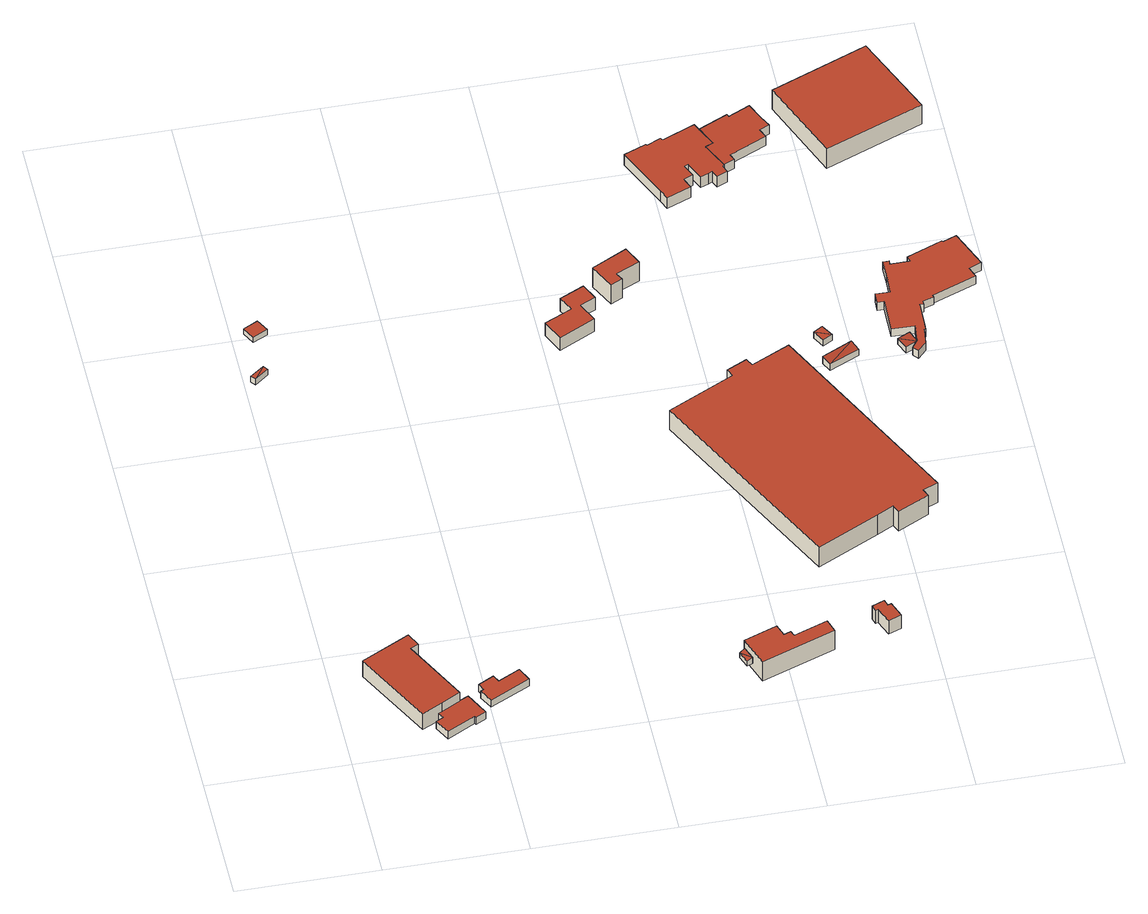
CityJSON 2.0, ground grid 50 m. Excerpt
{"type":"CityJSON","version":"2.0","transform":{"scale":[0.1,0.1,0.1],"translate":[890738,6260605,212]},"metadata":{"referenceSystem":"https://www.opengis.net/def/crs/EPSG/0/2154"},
"CityObjects":{
"building1":{"type":"Building","attributes":{"class":"Building"},"children":["building1-1"]},
"building1-1":{"type":"BuildingPart","parents":["building1"],"geometry":[{"type":"Solid","lod":"2.2","boundaries":[[[[0,1,2,3,4,5,6,7]],[[8,9,10,11,12,13,14,15]],[[15,14,6,7]],[[14,13,5,6]],[[13,12,4,5]],[[12,11,3,4]],[[11,10,2,3]],[[10,9,1,2]],[[9,8,0,1]],[[8,15,7,0]]]],"semantics":{"surfaces":[{"type":"GroundSurface"},{"type":"RoofSurface"},{"type":"WallSurface","on_footprint_edge":true}],"values":[[0,1,2,2,2,2,2,2,2,2]]}}]},
"building2":{"type":"Building","attributes":{"class":"Building"},"children":["building2-1"]},
"building2-1":{"type":"BuildingPart","parents":["building2"],"geometry":[{"type":"Solid","lod":"2.2","boundaries":[[[[16,17,18,19,20,21,22,23,24,25,26]],[[27,28,29,30,31,32,33,34,35,36,37]],[[37,36,25,26]],[[36,35,24,25]],[[35,34,23,24]],[[34,33,22,23]],[[33,32,21,22]],[[32,31,20,21]],[[31,30,19,20]],[[30,29,18,19]],[[29,28,17,18]],[[28,27,16,17]],[[27,37,26,16]]]],"semantics":{"surfaces":[{"type":"GroundSurface"},{"type":"RoofSurface"},{"type":"WallSurface","on_footprint_edge":true}],"values":[[0,1,2,2,2,2,2,2,2,2,2,2,2]]}}]},
"building3":{"type":"Building","attributes":{"class":"Building"},"children":["building3-1"]},
"building3-1":{"type":"BuildingPart","parents":["building3"],"geometry":[{"type":"Solid","lod":"2.2","boundaries":[[[[38,39,40]],[[41,40,39]],[[42,43,44,45]],[[41,39,44,45]],[[39,38,43,44]],[[38,40,42,43]],[[40,41,45,42]]]],"semantics":{"surfaces":[{"type":"RoofSurface","rf_azimuth":317.1,"rf_slope":0.675},{"type":"GroundSurface"},{"type":"WallSurface","on_footprint_edge":true}],"values":[[0,0,1,2,2,2,2]]}}]},
"building4":{"type":"Building","attributes":{"class":"Building"},"children":["building4-1"]},
"building4-1":{"type":"BuildingPart","parents":["building4"],"geometry":[{"type":"Solid","lod":"2.2","boundaries":[[[[46,47,48,49,50,51,52,53]],[[54,55,56,57,58,59,60,61]],[[61,60,52,53]],[[60,59,51,52]],[[59,58,50,51]],[[58,57,49,50]],[[57,56,48,49]],[[56,55,47,48]],[[55,54,46,47]],[[54,61,53,46]]]],"semantics":{"surfaces":[{"type":"GroundSurface"},{"type":"RoofSurface"},{"type":"WallSurface","on_footprint_edge":true}],"values":[[0,1,2,2,2,2,2,2,2,2]]}}]},
"building5":{"type":"Building","attributes":{"class":"Building"},"children":["building5-1"]},
"building5-1":{"type":"BuildingPart","parents":["building5"],"geometry":[{"type":"Solid","lod":"2.2","boundaries":[[[[62,63,64,65]],[[66,67,68,69]],[[69,68,64,65]],[[68,67,63,64]],[[67,66,62,63]],[[66,69,65,62]]]],"semantics":{"surfaces":[{"type":"GroundSurface"},{"type":"RoofSurface"},{"type":"WallSurface","on_footprint_edge":true}],"values":[[0,1,2,2,2,2]]}}]},
"building6":{"type":"Building","attributes":{"class":"Building"},"children":["building6-1"]},
"building6-1":{"type":"BuildingPart","parents":["building6"],"geometry":[{"type":"Solid","lod":"2.2","boundaries":[[[[70,71,72]],[[73,72,71]],[[74,75,76,77]],[[73,71,76,77]],[[71,70,75,76]],[[70,72,74,75]],[[72,73,77,74]]]],"semantics":{"surfaces":[{"type":"RoofSurface","rf_azimuth":200.1,"rf_slope":17.7},{"type":"GroundSurface"},{"type":"WallSurface","on_footprint_edge":true}],"values":[[0,0,1,2,2,2,2]]}}]},
"building7":{"type":"Building","attributes":{"class":"Building"},"children":["building7-1"]},
"building7-1":{"type":"BuildingPart","parents":["building7"],"geometry":[{"type":"Solid","lod":"2.2","boundaries":[[[[78,79,80,81,82,83,84,85]],[[86,87,88,89,90,91,92,93]],[[93,92,84,85]],[[92,91,83,84]],[[91,90,82,83]],[[90,89,81,82]],[[89,88,80,81]],[[88,87,79,80]],[[87,86,78,79]],[[86,93,85,78]]]],"semantics":{"surfaces":[{"type":"GroundSurface"},{"type":"RoofSurface"},{"type":"WallSurface","on_footprint_edge":true}],"values":[[0,1,2,2,2,2,2,2,2,2]]}}]},
"building8":{"type":"Building","attributes":{"class":"Building"},"children":["building8-1"]},
"building8-1":{"type":"BuildingPart","parents":["building8"],"geometry":[{"type":"Solid","lod":"2.2","boundaries":[[[[94,95,96,97,98,99,100,101]],[[102,103,104,105,106,107,108,109]],[[109,108,100,101]],[[108,107,99,100]],[[107,106,98,99]],[[106,105,97,98]],[[105,104,96,97]],[[104,103,95,96]],[[103,102,94,95]],[[102,109,101,94]]]],"semantics":{"surfaces":[{"type":"GroundSurface"},{"type":"RoofSurface"},{"type":"WallSurface","on_footprint_edge":true}],"values":[[0,1,2,2,2,2,2,2,2,2]]}}]},
"building9":{"type":"Building","attributes":{"class":"Building"},"children":["building9-1"]},
"building9-1":{"type":"BuildingPart","parents":["building9"],"geometry":[{"type":"Solid","lod":"2.2","boundaries":[[[[110,111,112,113,114,115]],[[116,117,118,119,120,121]],[[121,120,114,115]],[[120,119,113,114]],[[119,118,112,113]],[[118,117,111,112]],[[117,116,110,111]],[[116,121,115,110]]]],"semantics":{"surfaces":[{"type":"GroundSurface"},{"type":"RoofSurface"},{"type":"WallSurface","on_footprint_edge":true}],"values":[[0,1,2,2,2,2,2,2]]}}]},
"building10":{"type":"Building","attributes":{"class":"Building"},"children":["building10-1"]},
"building10-1":{"type":"BuildingPart","parents":["building10"],"geometry":[{"type":"Solid","lod":"2.2","boundaries":[[[[122,123,124,125,126,127,128,129]],[[130,131,132,133,134,135,136,137]],[[137,136,128,129]],[[136,135,127,128]],[[135,134,126,127]],[[134,133,125,126]],[[133,132,124,125]],[[132,131,123,124]],[[131,130,122,123]],[[130,137,129,122]]]],"semantics":{"surfaces":[{"type":"GroundSurface"},{"type":"RoofSurface"},{"type":"WallSurface","on_footprint_edge":true}],"values":[[0,1,2,2,2,2,2,2,2,2]]}}]},
"building11":{"type":"Building","attributes":{"class":"Building"},"children":["building11-1"]},
"building11-1":{"type":"BuildingPart","parents":["building11"],"geometry":[{"type":"Solid","lod":"2.2","boundaries":[[[[138,139,140,141,142,143,144,145,146,147,148,149,150]],[[151,152,153,154,155,156,157,158,159,160,161,162,163]],[[163,162,149,150]],[[162,161,148,149]],[[161,160,147,148]],[[160,159,146,147]],[[159,158,145,146]],[[158,157,144,145]],[[157,156,143,144]],[[156,155,142,143]],[[155,154,141,142]],[[154,153,140,141]],[[153,152,139,140]],[[152,151,138,139]],[[151,163,150,138]]]],"semantics":{"surfaces":[{"type":"GroundSurface"},{"type":"RoofSurface"},{"type":"WallSurface","on_footprint_edge":true}],"values":[[0,1,2,2,2,2,2,2,2,2,2,2,2,2,2]]}}]},
"building12":{"type":"Building","attributes":{"class":"Building"},"children":["building12-1"]},
"building12-1":{"type":"BuildingPart","parents":["building12"],"geometry":[{"type":"Solid","lod":"2.2","boundaries":[[[[164,165,166,167,168,169,170,171,172,173,174,175,176,177,178,179,180,181,182,183,184,185]],[[186,187,188,189,190,191,192,193,194,195,196,197,198,199,200,201,202,203,204,205,206,207]],[[207,206,184,185]],[[206,205,183,184]],[[205,204,182,183]],[[204,203,181,182]],[[203,202,180,181]],[[202,201,179,180]],[[201,200,178,179]],[[200,199,177,178]],[[199,198,176,177]],[[198,197,175,176]],[[197,196,174,175]],[[196,195,173,174]],[[195,194,172,173]],[[194,193,171,172]],[[193,192,170,171]],[[192,191,169,170]],[[191,190,168,169]],[[190,189,167,168]],[[189,188,166,167]],[[188,187,165,166]],[[187,186,164,165]],[[186,207,185,164]]]],"semantics":{"surfaces":[{"type":"GroundSurface"},{"type":"RoofSurface"},{"type":"WallSurface","on_footprint_edge":true}],"values":[[0,1,2,2,2,2,2,2,2,2,2,2,2,2,2,2,2,2,2,2,2,2,2,2]]}}]},
"building13":{"type":"Building","attributes":{"class":"Building"},"children":["building13-1"]},
"building13-1":{"type":"BuildingPart","parents":["building13"],"geometry":[{"type":"Solid","lod":"2.2","boundaries":[[[[208,209,210]],[[211,210,209]],[[212,213,214,215]],[[211,209,214,215]],[[209,208,213,214]],[[208,210,212,213]],[[210,211,215,212]]]],"semantics":{"surfaces":[{"type":"RoofSurface","rf_azimuth":162.76,"rf_slope":0.699},{"type":"GroundSurface"},{"type":"WallSurface","on_footprint_edge":true}],"values":[[0,0,1,2,2,2,2]]}}]},
"building14":{"type":"Building","attributes":{"class":"Building"},"children":["building14-1"]},
"building14-1":{"type":"BuildingPart","parents":["building14"],"geometry":[{"type":"Solid","lod":"2.2","boundaries":[[[[216,217,218]],[[219,218,217]],[[220,221,222,223]],[[219,217,222,223]],[[217,216,221,222]],[[216,218,220,221]],[[218,219,223,220]]]],"semantics":{"surfaces":[{"type":"RoofSurface","rf_azimuth":295.63,"rf_slope":7.32},{"type":"GroundSurface"},{"type":"WallSurface","on_footprint_edge":true}],"values":[[0,0,1,2,2,2,2]]}}]},
"building15":{"type":"Building","attributes":{"class":"Building"},"children":["building15-1"]},
"building15-1":{"type":"BuildingPart","parents":["building15"],"geometry":[{"type":"Solid","lod":"2.2","boundaries":[[[[224,225,226,227,228,229,230,231,232,233,234,235,236]],[[237,238,239,240,241,242,243,244,245,246,247,248,249]],[[249,248,235,236]],[[248,247,234,235]],[[247,246,233,234]],[[246,245,232,233]],[[245,244,231,232]],[[244,243,230,231]],[[243,242,229,230]],[[242,241,228,229]],[[241,240,227,228]],[[240,239,226,227]],[[239,238,225,226]],[[238,237,224,225]],[[237,249,236,224]]]],"semantics":{"surfaces":[{"type":"GroundSurface"},{"type":"RoofSurface"},{"type":"WallSurface","on_footprint_edge":true}],"values":[[0,1,2,2,2,2,2,2,2,2,2,2,2,2,2]]}}]},
"building16":{"type":"Building","attributes":{"class":"Building"},"children":["building16-1"]},
"building16-1":{"type":"BuildingPart","parents":["building16"],"geometry":[{"type":"Solid","lod":"2.2","boundaries":[[[[250,251,252]],[[253,252,251]],[[254,255,256,257]],[[253,251,256,257]],[[251,250,255,256]],[[250,252,254,255]],[[252,253,257,254]]]],"semantics":{"surfaces":[{"type":"RoofSurface","rf_azimuth":190.84,"rf_slope":4.33},{"type":"GroundSurface"},{"type":"WallSurface","on_footprint_edge":true}],"values":[[0,0,1,2,2,2,2]]}}]},
"building17":{"type":"Building","attributes":{"class":"Building"},"children":["building17-1"]},
"building17-1":{"type":"BuildingPart","parents":["building17"],"geometry":[{"type":"Solid","lod":"2.2","boundaries":[[[[258,259,260,261,262,263,264,265,266,267,254,268,269,270,271,272,273,274,275,276,277,278,279,280,281,282,283,284,285,286]],[[287,288,289,290,291,292,293,294,295,296,297,298,299,300,301,302,303,304,305,306,307,308,309,310,311,312,313,314,315,316]],[[316,315,285,286]],[[315,314,284,285]],[[314,313,283,284]],[[313,312,282,283]],[[312,311,281,282]],[[311,310,280,281]],[[310,309,279,280]],[[309,308,278,279]],[[308,307,277,278]],[[307,306,276,277]],[[306,305,275,276]],[[305,304,274,275]],[[304,303,273,274]],[[303,302,272,273]],[[302,301,271,272]],[[301,300,270,271]],[[300,299,269,270]],[[299,298,268,269]],[[298,297,254,268]],[[297,296,267,254]],[[296,295,266,267]],[[295,294,265,266]],[[294,293,264,265]],[[293,292,263,264]],[[292,291,262,263]],[[291,290,261,262]],[[290,289,260,261]],[[289,288,259,260]],[[288,287,258,259]],[[287,316,286,258]]]],"semantics":{"surfaces":[{"type":"GroundSurface"},{"type":"RoofSurface"},{"type":"WallSurface","on_footprint_edge":true}],"values":[[0,1,2,2,2,2,2,2,2,2,2,2,2,2,2,2,2,2,2,2,2,2,2,2,2,2,2,2,2,2,2,2]]}}]},
"building18":{"type":"Building","attributes":{"class":"Building"},"children":["building18-1"]},
"building18-1":{"type":"BuildingPart","parents":["building18"],"geometry":[{"type":"Solid","lod":"2.2","boundaries":[[[[317,318,319,320]],[[321,322,323,324]],[[324,323,319,320]],[[323,322,318,319]],[[322,321,317,318]],[[321,324,320,317]]]],"semantics":{"surfaces":[{"type":"GroundSurface"},{"type":"RoofSurface"},{"type":"WallSurface","on_footprint_edge":true}],"values":[[0,1,2,2,2,2]]}}]}
},
"vertices":[
[105,343,52],[250,63,52],[323,99,52],[390,135,52],[271,367,52],[300,381,52],[277,431,52],[247,415,52],[105,343,126],[250,63,126],[323,99,126],[390,135,126],[271,367,126],[300,381,126],[277,431,126],[247,415,126],
[295,56,54],[324,2,54],[423,54,54],[427,48,54],[464,67,54],[446,100,54],[421,150,54],[390,135,54],[323,99,54],[308,92,54],[320,69,54],[295,56,88],[324,2,88],[423,54,88],[427,48,88],[464,67,88],[446,100,88],[421,150,88],[390,135,88],[323,99,88],[308,92,88],[320,69,88],
[9,1732,101],[23,1716,101],[59,1770,101],[71,1753,101],[59,1770,75],[9,1732,75],[23,1716,75],[71,1753,75],
[492,119,53],[635,191,53],[612,242,53],[534,202,53],[522,228,53],[466,199,53],[479,174,53],[467,168,53],[492,119,84],[635,191,84],[612,242,84],[534,202,84],[522,228,84],[466,199,84],[479,174,84],[467,168,84],
[83,1982,73],[31,1956,73],[55,1911,73],[107,1937,73],[83,1982,98],[31,1956,98],[55,1911,98],[107,1937,98],
[1356,132,80],[1376,140,87],[1340,177,80],[1359,187,87],[1340,177,59],[1356,132,59],[1376,140,59],[1359,187,59],
[1517,200,33],[1492,191,33],[1476,235,33],[1358,191,33],[1398,80,33],[1660,176,33],[1644,225,33],[1524,181,33],[1517,200,121],[1492,191,121],[1476,235,121],[1358,191,121],[1398,80,121],[1660,176,121],[1644,225,121],[1524,181,121],
[1018,1816,8],[1052,1737,8],[1180,1801,8],[1148,1873,8],[1203,1898,8],[1175,1958,8],[1089,1917,8],[1116,1863,8],[1018,1816,66],[1052,1737,66],[1180,1801,66],[1148,1873,66],[1203,1898,66],[1175,1958,66],[1089,1917,66],[1116,1863,66],
[1342,2075,1],[1217,2012,1],[1262,1922,1],[1302,1941,1],[1288,1969,1],[1373,2007,1],[1342,2075,90],[1217,2012,90],[1262,1922,90],[1302,1941,90],[1288,1969,90],[1373,2007,90],
[1896,234,26],[1874,293,26],[1862,289,26],[1854,312,26],[1810,295,26],[1818,272,26],[1827,275,26],[1849,216,26],[1896,234,88],[1874,293,88],[1862,289,88],[1854,312,88],[1810,295,88],[1818,272,88],[1827,275,88],[1849,216,88],
[2131,792,17],[1776,1515,17],[1640,1450,17],[1626,1477,17],[1554,1442,17],[1567,1415,17],[1331,1297,17],[1688,576,17],[1908,685,17],[1966,716,17],[1979,687,17],[2089,742,17],[2078,768,17],[2131,792,108],[1776,1515,108],[1640,1450,108],[1626,1477,108],[1554,1442,108],[1567,1415,108],[1331,1297,108],[1688,576,108],[1908,685,108],[1966,716,108],[1979,687,108],[2089,742,108],[2078,768,108],
[1744,2424,8],[1701,2518,8],[1728,2530,8],[1683,2628,8],[1567,2579,8],[1562,2588,8],[1511,2565,8],[1509,2570,8],[1430,2538,8],[1514,2349,8],[1529,2312,8],[1615,2346,8],[1599,2386,8],[1633,2400,8],[1613,2445,8],[1628,2451,8],[1657,2385,8],[1686,2397,8],[1699,2403,8],[1710,2378,8],[1748,2394,8],[1737,2420,8],[1744,2424,57],[1701,2518,57],[1728,2530,57],[1683,2628,57],[1567,2579,57],[1562,2588,57],[1511,2565,57],[1509,2570,57],[1430,2538,57],[1514,2349,57],[1529,2312,57],[1615,2346,57],[1599,2386,57],[1633,2400,57],[1613,2445,57],[1628,2451,57],[1657,2385,57],[1686,2397,57],[1699,2403,57],[1710,2378,57],[1748,2394,57],[1737,2420,57],
[1915,1646,38],[1883,1627,37],[1940,1603,38],[1907,1584,38],[1940,1603,10],[1915,1646,10],[1883,1627,10],[1907,1584,10],
[1888,1499,49],[1906,1463,44],[1994,1550,49],[2012,1513,43],[1994,1550,15],[1888,1499,15],[1906,1463,15],[2012,1513,15],
[1728,2530,18],[1701,2518,18],[1744,2424,18],[1781,2441,18],[1771,2464,18],[1904,2525,18],[1889,2557,18],[1925,2574,18],[1905,2614,18],[1878,2675,18],[1802,2639,18],[1798,2649,18],[1695,2601,18],[1728,2530,60],[1701,2518,60],[1744,2424,60],[1781,2441,60],[1771,2464,60],[1904,2525,60],[1889,2557,60],[1925,2574,60],[1905,2614,60],[1878,2675,60],[1802,2639,60],[1798,2649,60],[1695,2601,60],
[2192,1558,43],[2149,1541,39],[2209,1512,43],[2168,1496,40],[2209,1512,12],[2192,1558,12],[2149,1541,12],[2168,1496,12],
[2190,1875,12],[2190,1889,12],[2168,1890,12],[2168,1824,12],[2165,1748,12],[2115,1749,12],[2114,1708,12],[2136,1708,12],[2134,1580,12],[2214,1578,12],[2187,1482,12],[2204,1463,12],[2233,1494,12],[2240,1555,12],[2245,1555,12],[2246,1577,12],[2249,1671,12],[2262,1670,12],[2262,1684,12],[2301,1698,12],[2299,1704,12],[2456,1764,12],[2442,1803,12],[2486,1822,12],[2430,1961,12],[2382,1942,12],[2379,1947,12],[2252,1896,12],[2258,1875,12],[2190,1875,48],[2190,1889,48],[2168,1890,48],[2168,1824,48],[2165,1748,48],[2115,1749,48],[2114,1708,48],[2136,1708,48],[2134,1580,48],[2214,1578,48],[2209,1512,48],[2187,1482,48],[2204,1463,48],[2233,1494,48],[2240,1555,48],[2245,1555,48],[2246,1577,48],[2249,1671,48],[2262,1670,48],[2262,1684,48],[2301,1698,48],[2299,1704,48],[2456,1764,48],[2442,1803,48],[2486,1822,48],[2430,1961,48],[2382,1942,48],[2379,1947,48],[2252,1896,48],[2258,1875,48],
[2298,2810,32],[1955,2671,32],[2076,2367,32],[2424,2506,32],[2298,2810,122],[1955,2671,122],[2076,2367,122],[2424,2506,122]
]}
